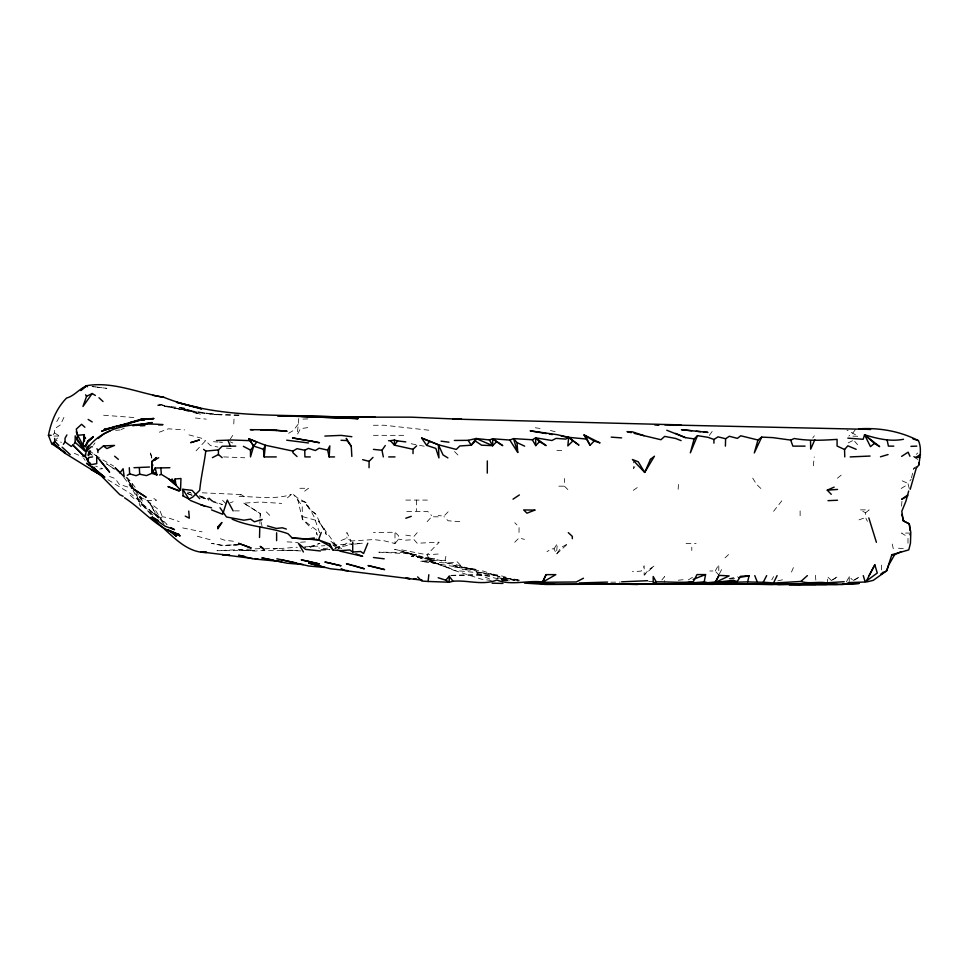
<?xml version="1.0" encoding="UTF-8"?>
<svg xmlns="http://www.w3.org/2000/svg" width="969" height="969" viewBox="0 0 969 969"><rect width="100%" height="100%" fill="white"/><g stroke="black" fill="none" stroke-linecap="round" stroke-linejoin="round"><path stroke-width="0.73" stroke-dasharray="4.84 3.63" d="M334.814 548.406L341.209 546.153L351.057 540.981L373.428 539.576L384.221 540.811L394.977 543.536L394.977 532.247L373.428 532.466M907.977 543.246L908.014 537.068L909.818 534.064M519.009 532.466L519.081 527.039L514.769 522.739M567.87 489.587L564.418 486.172L564.576 478.504M259.886 523.999L260.019 519.493M260.055 517.991L260.189 513.485L243.788 503.165L260.116 502.015L281.7 503.408M233.771 423.95L234.038 418.741M678.143 489.297L678.639 481.387M298.779 418.511L297.277 434.621L300.463 428.686L308.675 427.486M901.533 506.157L902.03 500.476M813.342 465.81L814.226 456.92M460.445 565.206L457.307 561.85L448.804 562.965L445.098 560.312L446.37 554.038M911.466 477.899L913.852 468.221L917.607 465.774M140.578 506.763L141.777 502.233M88.785 455.285L90.432 450.052M88.567 455.927L90.335 450.331M87.501 455.357L89.136 451.275M89.015 455.285L92.709 446.128M791.491 572.049L794.762 564.467M130.318 495.365L134.667 499.12M63.93 417.385L60.393 424.931L54.494 428.782L54.494 432.925L52.072 436.05L59.593 436.05L55.403 440.12L61.398 442.385M719.386 573.854L722.414 568.088M846.3 582.042L849.232 576.652L852.429 579.874M715.219 570.995L718.792 564.624L718.792 575.005L715.219 570.995L709.817 570.995M771.796 579.813L773.589 576.603M56.735 421.588L60.914 414.369M554.014 548.842L557.32 543.633L556.472 554.074L567.967 543.633L561.208 547.485L556.472 554.074L554.014 548.842L551.204 548.842L546.988 551.736M232.705 435.408L228.89 441.21L232.754 443.003M634.877 466.622L633.447 468.79L633.447 462.031M93.472 445.074L94.986 442.954M709.32 435.384L713.281 429.957M855.566 429.328L852.877 432.961L848.856 436.074M812.676 438L814.348 435.796M298.125 424.301L293.268 430.551L286.364 434.621M909.225 488.485L907.941 483.386L911.126 479.28M773.601 511.293L782.528 499.907M661.888 580.007L664.649 576.519L664.649 582.187M394.977 543.536L398.562 539.164L398.562 535.7L394.977 532.247M644.167 575.053L648.406 570.002L654.402 565.775L644.167 575.053L644.167 565.775L641.212 571.08L632.406 571.686M417.191 532.659L413.993 536.39L405.793 535.13M427.159 521.661L431.629 516.743L438.17 516.852M196.089 450.827L205.561 440.725L210.527 445.619L217.916 447.024M448.126 511.826L443.984 516.053L438.17 515.569M514.721 542.252L518.996 537.989L524.495 539.37M725.03 557.89L728.991 554.195M917.813 459.476L913.67 456.714L917.728 452.983M287.43 497.86L291.257 494.505L293.486 494.505L297.41 497.884L306.119 502.584L313.908 516.392L319.528 532.526L302.401 519.336L297.846 499.931L293.486 494.505M837.434 478.238L841.831 474.58M865.571 512.807L869.181 509.876L860.048 509.876L865.571 512.807L865.571 517.494L867.4 521.322M304.654 491.186L308.421 488.279L298.743 488.279M244.285 496.6L240.93 494.529L238.095 496.528C255.707 496.358 274.288 499.98 291.257 494.505M854.706 580.092L859.588 576.652L853.12 580.552M633.278 490.35L637.445 487.455L639.419 487.455M161.217 517.482L162.356 516.707L168.388 517.87L179.156 521.601M832.831 579.801L837.81 576.47L832.056 580.14M688.317 579.874L694.519 576.095M901.158 488.485L907.941 484.355M848.238 442.857L852.587 440.689M121.101 429.558L124.274 428.213M310.237 547.376L319.976 543.27L308.675 547.025L304.629 547.34M341.052 540.52L346.938 538.158L351.057 540.981L346.866 532.466L346.938 538.158M159.316 432.186L168.388 428.819L184.643 429.921M859.019 519.868L865.571 517.494M335.056 548.309L341.209 546.153L337.721 549.29L341.209 546.807L351.844 544.384M230.416 502.693L233.141 501.748M777.792 580.855L783.485 579.559M327.885 548.03L325.051 548.636L318.801 548.03M729.076 578.541L737.7 576.87M729.827 579.074L735.737 578.069M259.971 548.624L216.959 550.695L254.726 550.586L238.968 550.017L254.726 551.082L264.162 550.247M300.838 550.937L281.991 550.101L297.883 550.404L262.89 550.658M99.71 469.032L102.678 468.693L95.665 466.21M354.545 544.093L362.636 543.209L333.687 545.062M445.098 560.312L430.26 560.591L426.954 554.777L398.574 549.266M264.634 548.829L278.89 548.284L273.488 548.999L297.253 547.231M678.276 580.189L686.367 579.462M115.674 430.345L120.047 430.006M300.584 542.252L308.675 541.623M438.17 554.038L426.954 554.777L439.211 542.204L417.191 543.234L413.993 539.636L405.793 540.169L398.562 539.164M434.657 558.98L427.377 558.289L440.059 560.336L457.465 567.047L420.619 561.257L437.77 560.118M304.508 546.891L324.869 545.704M659.392 425.137L653.99 425.439L658.484 425.343M320.909 550.271L329.545 549.823M233.141 545.026L237.187 544.82M406.786 511.366L427.777 511.523L431.629 515.556M320.872 549.653L329.944 549.605M302.982 419.092L308.675 418.874M450.924 575.344L492.131 573.914L502.923 576.252L518.185 581.23M648.6 581.63L653.99 581.473M139.136 496.843L147.118 500.476L156.699 500.343L151.418 496.927M610.833 582.199L620.269 582.09M324.869 549.399L329.145 549.362M451.057 575.574L497.521 575.356L475.936 571.601L497.521 576.071L483.337 571.08L461.959 569.542L477.644 569.711L470.546 568.27L454.352 567.131L473.526 569.36L454.352 565.484L469.057 568.779L459.754 565.533L448.962 563.183L420.619 561.257M373.428 425.27L384.221 425.234L431.811 430.551M373.428 435.335L405.793 435.335M223.694 456.92L244.733 457.78M913.852 468.221L916.25 468.221M558.834 486.172L564.418 486.172M405.793 500.089L427.377 500.089M234.45 510.881L239.658 510.881M910.412 533.071L901.485 533.071L908.014 537.068M686.076 543.476L696.093 543.476M238.834 415.241C211.363 415.858 184.049 410.892 157.608 403.867L200.765 414.308L179.798 407.646L157.608 405.115L195.375 411.934L216.959 414.72L174.154 408.119M852.865 436.159L858.219 436.28L846.882 430.006M556.872 450.452L564.321 450.694M239.028 415.059L216.959 414.284L195.375 411.934M240.93 494.529L200.765 492.736M103.647 415.241L136.023 417.675M287.09 541.877L297.883 542.458M179.18 407.888L184.897 408.228L195.375 412.455M898.481 548.236L905.676 548.72M226.395 448.138L233.141 448.611M459.754 521.673L448.126 520.765L443.984 516.574M213.434 441.694L217.952 442.046M219.466 442.167L222.482 442.397M481.339 573.054L454.037 570.353L430.696 561.015L452.087 569.106L428.516 561.087L438.17 563.825C423.174 560.457 409.717 552.342 394.601 549.35L416.585 555.019L405.793 552.948L416.585 554.813L431.702 560.264L411.195 554.716L432.695 559.561L411.195 556.351L427.377 557.526L434.342 558.968M913.67 456.714L918.2 457.138M195.375 418.002L206.312 419.141M184.897 408.228L179.798 407.646L189.088 410.238M233.42 541.259L224.239 540.121L217.044 537.48M514.878 580.249L497.521 577.912L513.703 579.002L520.292 580.661M507.429 580.189L501.591 579.389L505.975 580.092M535.288 427.777L543.234 428.879M491.392 580.54L481.339 579.123L454.037 570.353M519.602 580.237L513.703 579.28L517.652 580.116M187.441 492.082L190.203 492.555M411.195 443.766L424.18 446.212M509.319 580.213L500.937 578.578L506.133 580.152M200.765 497.509L208.856 499.156M182.729 527.923L202.024 531.836M516.32 580.213L497.521 576.24L514.054 580.225M197.288 536.232L211.557 540.133M506.133 580.94L475.416 573.067L492.131 580.043M507.574 580.298L500.937 578.578L506.617 580.104M550.428 430.466L556.933 432.186M188.931 434.863L201.479 438.23L205.561 440.725M302.619 516.622L318.365 520.995L337.612 547.461L330.441 540.993L338.169 547.049L341.706 548.539M212.914 501.942L222.373 504.57L211.557 500.573M405.793 552.354L411.195 553.929L378.818 552.185L405.793 552.451L423.174 558.859M187.659 493.802L193.049 495.401M199.541 495.862L208.892 498.853M306.119 502.584L297.846 499.931L302.207 506.048L302.401 519.336L311.643 528.589M135.733 489.611L119.187 484.246L115.129 478.553L106.978 475.488M199.541 496.08L208.892 499.58M74.25 453.322L82.74 456.92M200.874 496.903L208.892 500.404M902.187 480.842L907.941 483.386M187.223 493.233L192.589 495.68M189.137 492.107L191.402 493.269M102.871 459.948L113.603 466.065M107.886 479.691L131.251 494.033L159.643 518.863L154.58 513.655L158.177 517.373M54.494 432.925L59.593 436.05M114.306 468.972L106.554 463.788L114.306 469.141M147.118 500.476L160.03 510.881L162.356 516.707M94.017 454.219L96.379 455.818M88.336 452.571L92.854 455.684L88.385 452.523M88.93 450.428L101.115 459.027M315.506 513.788L310.007 509.924L305.429 503.286L311.097 510.469L315.506 513.788L326.311 534.525L323.767 528.432L324.094 529.135L318.365 520.995M159.97 519.239L167.056 524.447L155.391 513.195L149.904 503.662L144.841 498.974M243.788 503.165L260.189 513.485L261.218 520.934M87.561 451.457L91.837 454.643L88.894 451.845M332.815 544.881L338.314 549.108M133.153 488.921L128.938 485.106L132.789 488.703M126.055 477.608L131.687 482.792L135.842 488.206M831.584 580.637L827.344 576.628L827.453 583.072M760.859 488.485L756.559 484.355L751.992 476.978M222.591 500.331L226.346 504.086M454.534 451.554L458.773 455.866M152.969 515.096L142.407 504.352L135.805 493.548M266.342 511.886L270.484 516.15M126.769 477.184L131.627 482.586L133.128 487.952M854.646 441.283L857.565 444.674M123.838 477.511L132.644 488.764L130.137 484.67L138.676 501.07L152.339 515.738L138.676 501.07L136.69 494.687L139.887 505.636M135.612 491.549L138.313 494.723M164.064 524.12L155.391 513.195L149.904 503.662L155.379 510.154L164.258 524.047M83.552 458.083L85.163 460.408M140.105 496.843L142.903 502.039L140.59 496.455M139.681 496.782L140.893 499.217L139.839 496.734M317.432 535.167L316.584 532.466L316.693 538.231M151.854 458.276L150.147 451.53L151.564 457.32M892.255 544.081L894.012 552.076M261.436 522.424L262.26 528.384M815.413 575.283L815.862 580.407M800.115 510.881L800.128 518.027M881.39 565.097L881.39 570.39M849.232 576.652L849.232 582.878M691.793 547.231L691.793 550.525M416.585 500.089L416.585 510.881M238.531 544.76L222.349 545.595L211.557 543.403L222.349 545.256L238.531 544.76M504.219 580.14L501.239 579.874L504.219 580.213M95.144 386.885L92.067 386.558L106.832 388.351L95.144 386.885M154.543 514.418L148.608 509.016L154.543 514.418M130.561 484.015L126.963 478.94L133.092 488.279L130.561 484.015"/><path stroke-width="1.45" d="M276.298 456.92L264.174 456.92L263.435 449.277L253.672 446.079L248.876 438.86L256.821 442.082L250.511 450.088L250.499 456.92L253.672 446.079L248.876 438.86L265.409 445.243L292.868 451.082L297.035 448.671L304.75 450.234L308.481 448.381L315.313 450.524L319.128 448.211L327.607 450.088L329.169 456.92L334.559 456.92M487.286 473.114L487.322 460.941M369.056 467.712L369.08 461.341L372.98 457.416M546.08 574.629L542.483 582.296L555.831 574.629L546.08 574.629L542.483 582.296L576.276 581.981L583.471 578.227M74.068 443.899L75.134 442.336L75.219 435.917L84.727 449.967M725.406 446.128L725.611 438.739L729.33 436.268L737.409 438.376L740.728 435.771L757.952 440.011L761.695 437.116L772.693 437.613L790.692 440.096L794.277 438.521C808.643 441.028 822.838 440.326 837.071 439.369L837.071 446.006L844.544 449.519L844.774 456.92M259.51 537.516L259.801 527.003M180.525 490.181L180.961 478.504L175.11 479.001L174.02 482.937L180.525 490.181L180.282 489.297M84 440.786L84.351 434.621L77.75 435.323L83.988 447.169M84.024 441.258L84.351 434.621M329.169 456.92L329.835 445.873L327.607 450.088M85.357 455.709L85.224 454.34M561.269 436.086L568.682 437.334L567.834 445.897L572.958 440.859L578.953 445.122L568.682 437.334L556.872 434.621L530.128 430.83L546.443 433.579M264.174 456.92L265.409 445.243L263.435 449.277M417.603 576.93L421.89 581.061L428.104 581.461L428.819 574.726M910.23 489.297L916.25 468.221L918.854 464.963C919.896 456.871 921.894 448.538 918.467 440.665C899.971 431.169 879.707 427.608 859.019 428.795L870.61 429.412L664.782 424.846M85.369 456.92L86.326 449.834C103.259 425.064 135.672 422.545 162.998 424.628L158.48 424.87M682.115 583.665L704.209 581.884L705.565 574.581L697.002 574.581L693.295 581.666L682.115 583.665L684.865 582.587M866.88 581.897L873.275 580.346L886.635 570.826L891.855 554.716L908.777 549.895L910.448 543.246L910.812 532.466L909.249 523.841L903.193 520.813L901.824 511.244L905.87 501.336L908.704 491.017M203.647 449.398L205.791 451.082C204.071 464.248 200.971 477.123 199.699 490.375L192.746 497.073L188.955 499.071L183.056 495.946L182.826 489.297L192.141 490.375L199.699 498.684M682.2 583.726L747.62 581.884L749.061 575.816L740.57 576.301L737.13 581.654L703.203 583.568L621.626 584.295M51.696 443.729L53.138 443.208L65.008 452.632L51.696 443.729L48.45 435.335C51.127 421.563 56.602 408.179 66.558 398.053C74.274 396.018 78.925 389.078 86.168 386.134L80.766 390.58L85.975 385.807C112.392 380.987 138.119 392.966 163.846 397.314C225.365 421.806 293.643 412.14 358.046 418.596L323.779 417.324M99.601 459.754L109.594 472.157L96.706 456.46L96.743 463.642L90.989 464.66L87.743 461.45L88.785 457.477L92.624 456.92M697.498 435.662L694.119 438.909L690.364 452.826L697.498 435.662L707.951 437.31L713.935 439.466L718.017 436.849L725.611 438.739M757.952 440.011L754.306 452.923L761.695 437.116M903.496 439.272C890.523 441.84 877.224 438.715 864.578 434.742L863.149 439.284L847.827 438.145M421.636 438.049L438.448 444.795L438.933 457.901L435.844 448.417L426.626 445.34L421.636 438.049L438.448 444.795L456.278 449.434L459.827 445.958L471.261 445.207L475.331 441.004L476.118 438.533L489.418 439.938L492.664 438.763L509.839 440.059L513.546 438.618L532.356 439.769L535.687 437.843L551.906 440.495L556.049 438.376L565.763 439.09L568.682 437.334L586.996 439.114L590.06 445.243L594.191 441.052L600.041 442.906L584.053 434.96L590.06 445.243M77.641 437.491L76.817 439.902L84.582 450.052M92.2 393.535L86.592 396.285L82.959 406.471L92.2 393.535L95.362 395.461M321.248 532.466L318.51 539.878L292.202 538.013L287.999 533.725C269.733 527.209 249.845 527.051 232.136 519.154M367.772 543.246L363.581 553.517L360.613 551.482L352.716 552.027L349.712 549.944L341.052 550.634L333.009 549.992L329.751 546.141L318.51 539.878L329.751 543.96L333.009 549.992M85.429 446.479L87.646 441.077L93.048 436.91L87.925 441.464L85.502 445.631L82.959 446.128L84.17 436.329M814.82 439.732L810.678 449.156L810.532 440.689M152.896 464.938L151.77 467.397L152.86 471.818L156.917 474.907L155.185 468.015L169.89 467.712M155.125 460.021L156.251 457.562L151.733 461.583L151.733 464.623M866.25 581.121L877.284 573.018L874.837 564.83L865.838 581.994L847.96 582.587M85.357 446.866L87.925 441.464L93.315 436.607L88.07 441.707M747.62 581.884C756.28 582.321 764.916 581.957 773.48 583.035L777.077 575.622M762.857 582.95L766.661 575.622M737.13 581.654L733.363 580.249L715.279 582.442L718.986 575.356L729.148 575.913L715.279 582.442L718.986 575.356M869.036 575.622L874.837 564.83M66.897 434.936L65.032 438.254L65.032 441.876L63.385 444.311M900.867 551.797L894.593 554.74L888.706 565.097L886.635 570.826L880.773 574.108M152.86 471.818L155.185 468.015M85.502 445.631L87.428 442.688M383.324 456.92L381.98 450.27L385.274 445.546M475.331 441.004L481.605 445.207L492.664 445.643L492.664 438.763L502.741 445.643L496.612 441.731L492.664 445.643L476.118 438.533L471.261 445.207L468.136 440.338L454.352 440.459M426.626 445.34L429.727 441.222M881.39 574.363L883.038 572.158M119.877 473.017L123.111 468.73L124.177 476.712L115.166 467.845L119.175 471.782M405.793 441.888L397.629 440.919L394.419 445.159L390.434 440.701L388.557 440.701M86.374 448.381L88.785 445.328M438.17 577.742L445.801 580.201L449.228 576.216L452.995 581.255C467.603 579.837 482.453 585.809 496.879 580.031C511.329 585.821 527.427 580.128 542.495 581.957M54.688 438.46L54.688 441.404L53.138 443.208L64.511 452.947L102.726 476.542M183.056 495.946L183.65 495.583M844.544 449.519L847.851 445.825L856.16 449.313M535.687 445.607L539.551 441.658L546.116 445.607L535.687 437.843L535.687 445.607L532.356 439.769M205.791 451.082L218.437 449.895L222.155 446.224L235.733 446.128M413.024 453.601L413.024 449.289L416.609 445.861M773.48 583.035L800.891 581.461L807.371 575.622M91.352 446.685L86.919 450.646L86.374 449.895L86.992 450.779M72.832 445.074L84.364 456.496L72.832 445.074L71.258 446.443L65.032 441.876M97.917 452.559L97.917 450.476L103.453 445.922L114.56 445.437L106.844 448.562L103.453 445.922M874.474 443.39L870.453 446.636L864.578 434.742L879.634 446.636L874.474 443.39L864.578 434.742M98.196 438.436L103.647 434.064L110.648 430.587M907.747 494.977L901.667 499.314L907.759 495.934M513.013 499.168L519.372 494.953M920.55 454.388L915.729 457.562L919.702 457.283M901.63 456.375L908.123 452.184L909.927 456.242M127.242 475.355L129.652 473.877L136.048 475.67L139.669 474.216L146.416 475.585L151.806 473.369L156.917 474.907L155.44 472.763M158.674 457.743L151.733 461.583L151.806 473.369M212.417 457.647L218.437 454.534L218.437 449.895M831.269 494.335L827.26 490.157L834.115 487.141M137.101 420.885L141.413 419.153L153.756 418.535L148.463 419.117M693.15 579.389L705.565 574.581M159.546 475.004L161.338 474.362L168.909 479.025L174.141 483.688M405.793 518.233L411.256 516.344M125.231 424.761L135.781 421.321M656.267 581.897L653.203 582.866L653.203 576.507L656.267 581.897C668.707 581.63 680.844 583.108 693.295 581.666M262.248 519.432L254.423 521.794L250.632 519.13L243.934 520.196L226.492 516.986L220.024 507.78M880.482 456.799L888.064 454.546M452.995 581.255L449.228 582.224L428.104 581.461M135.805 421.212L130.621 422.484L138.955 420.728M468.136 440.338L476.118 438.533M141.05 420.013L147.094 419.044L141.377 420.098M141.728 420.146L144.502 419.565L143.872 419.601M772.693 584.452L703.203 583.568L707.515 582.732M114.439 427.486L104.155 429.364L114.439 427.05L101.6 431.205L114.439 426.59L130.621 423.065L115.783 426.711L141.413 419.153L146.816 419.141M136.023 425.476L152.206 422.569L132.801 425.754M756.51 584.271L703.203 583.568L707.636 582.817M738.705 577.572L749.061 575.816M390.434 440.701L394.419 440.071L397.629 440.919M819.604 583.253L844.193 581.715M621.626 581.824L647.643 580.697M308.675 538.728L314.283 537.952M845.767 583.822L842.836 584.21L859.019 583.423M850.152 583.253L853.083 582.866M216.487 440.592L232.269 439.999L249.627 440.653M809.2 583.822L724.134 584.331M149.529 467.022L133.964 467.712M870.077 456.048L850.176 456.92M607.563 582.09L579.305 582.95M148.112 419.141L153.756 418.535M715.558 581.933L707.867 582.696L704.209 581.884M807.129 583.786L799.679 584.464L842.836 584.416L859.019 583.447M827.26 490.157L837.543 489.442M140.384 425.839L144.902 425.597M324.869 436.074L341.052 435.372L351.844 436.728M827.998 500.658L837.519 500.246M524.495 583.108L546.08 584.464L702.549 583.738L778.095 584.537L804.973 583.835M910.945 446.358L916.771 446.128M605.431 584.077L556.872 584.234L535.712 582.878M343.753 417.154L411.195 417.167L461.753 419.298L456.556 419.165M342.13 417.154L375.221 417.167M677.973 424.955L680.977 424.894L452.656 419.056M702.549 582.648L705.25 582.623M670.209 583.822L580.092 583.81M778.095 584.537L815.862 584.477M48.45 435.335L51.175 435.335M805.069 446.128L792.884 446.128L790.692 440.096M893.793 446.128L888.403 446.128L887.144 440.144M310.31 456.92L304.92 456.92L304.75 450.234M388.714 456.92L395.001 456.92M903.193 520.813L909.249 523.841L910.085 530.431M292.202 538.013L319.08 539.769M727.247 583.822L837.446 584.44M799.679 584.598L788.887 584.477L842.836 584.416M713.341 584.392L670.185 583.835M788.887 584.477L826.654 584.501M891.855 554.716L894.593 554.74M277.606 415.677L358.046 418.596M277.606 415.713L292.493 415.871M301.529 416.258L366.185 417.142M703.203 583.568L724.243 583.798M596.129 583.835L637.808 584.404L594.639 583.81M492.131 583.181L502.923 583.423M253.224 429.751L250.293 429.667L272.192 429.848L287.09 431.278L275.995 430.442M260.564 429.982L276.71 430.49M422.181 580.177L405.793 578.239L409.839 578.554M301.432 416.5L319.31 417.167M206.651 552.524C182.899 552.948 168.267 529.728 150.595 517.494M229.701 555.443L200.765 551.882L206.651 552.257M529.401 582.853L551.482 583.883M341.052 440.289L347.072 440.568L351.262 446.212L351.844 456.46M409.839 578.723L344.903 570.632L341.197 568.597M413.896 578.953L416.585 579.099M252.291 558.435L222.349 554.631L229.701 555.189M255.077 558.628L257.875 558.822M611.197 437.128L621.626 437.903M303.285 564.588L287.09 563.207L261.824 557.938L273.185 560.058M281.7 561.645L252.824 558.834L238.531 555.285L244.43 556.279M286.703 440.192L308.517 442.966M324.869 567.483L308.675 565.993L280.828 559.585M691.769 430.757L681.473 429.703L707.951 432.416L703.53 431.956M696.178 431.205L700.587 431.653M373.428 449.374L381.98 450.27M320.412 550.986L305.514 549.375L298.404 543.343L303.418 552.003M373.428 557.502L384.221 558.822M441.052 441.174L448.962 442.203M666.781 430.248L685.349 437.613L694.119 438.909M549.399 434.088L552.366 434.584M152.92 395.352L163.846 397.314M276.02 560.591L278.866 561.124M347.992 570.668L330.259 568.742L308.675 563.037L323.513 567.107M276.855 558.798L296.308 562.977M340.107 551.143L362.636 556.315L355.889 553.844M351.844 565L346.442 563.825L364.392 568.791L353.237 565.424M634.114 433.337L660.943 439.732L664.637 436.401L675.575 438.448L681.074 440.616M631.279 432.658L627.016 431.641L632.406 431.835L644.058 435.711M826.92 582.963C818.393 581.206 809.345 584.234 800.891 581.461M362.636 459.657L369.08 461.341M413.024 449.289L394.419 445.159L394.419 440.071M267.42 525.901L276.298 528.456L282.282 527.778L286.364 529.062M200.656 504.728L211.557 507.889M912.98 438.896L918.467 440.665M204.592 506.181L189.972 500.295M179.18 490.629L167.94 486.571L179.18 491.126M211.557 509.9L222.676 514.273L227.267 500.089L233.141 510.881M675.575 433.397L685.349 437.613M509.839 440.059L517.725 452.45L513.546 438.618L517.034 442.591L524.653 446.164M123.136 496.261L119.817 494.699L92.079 466.525M169.26 530.479L180.198 535.954L167.443 529.837L179.18 534.537C157.16 529.05 143.024 509.633 124.504 497.787M185.249 516.114L189.306 518.173L188.749 511.099M243.401 446.346L250.511 450.088M158.238 520.486L151.976 516.962L165.202 526.24L174.505 529.643L170.75 527.524M85.975 385.807L87.416 386.752M445.801 580.201L449.228 582.224L449.228 576.216M594.191 441.052L584.053 434.96L586.996 439.114M447.896 457.901L443.039 454.945L438.448 444.795M88.167 419.444L92.2 421.951M89.887 465.338L86.507 463.255L104.797 477.245L93.23 467.494M492.664 438.763L496.612 441.731M169.66 530.842L176.322 536.232L169.454 530.661M568.682 437.334L572.958 440.859M218.437 454.534L222.155 457.647M114.633 456.217L118.363 459.342M84.897 427.244L81.578 424.289L76.26 429.146L77.92 436.753L76.26 431.714M75.134 442.336L85.199 451.312M168.909 479.025L176.019 485.384L175.11 479.001M62.137 447.206L70.192 454.594M568.306 532.647L572.328 536.378L572.328 538.667M209.05 498.175L212.211 501.094M297.035 456.532L292.868 452.668L292.868 451.082M93.618 467.664L103.586 477.741M98.995 397.75L103.017 401.517M54.688 441.404L58.794 445.449M535.687 437.843L539.551 441.658M85.599 438.327L84.4 436.692L84.46 441.089M85.551 394.795L86.592 396.285M87.828 459.875L86.241 457.477L87.743 461.45M89.414 462.274L90.989 464.66M176.019 485.384L171.949 479.001L174.02 482.937M351.262 446.212L346.272 438.363L347.072 440.568M182.826 489.297L188.955 499.071M94.09 467.264L96.319 470.995M489.418 439.938L492.664 445.643M96.924 448.72L97.917 450.476M228.09 440.544L230.343 446.128M754.766 575.622L757.104 581.533M868.818 517.87L876.4 542.313M863.282 575.622L865.087 581.642M901.776 514.418L903.653 520.813M160.83 467.712L161.338 474.362M517.034 442.591L517.725 452.45M129.301 467.712L129.652 473.877M139.354 467.712L139.669 474.216M918.854 462.564L918.854 464.963M713.935 439.466L713.935 443.16M352.716 542.228L352.716 552.027M329.751 543.96L329.751 546.141M276.613 532.793L276.613 540.629M218.073 526.603L217.819 528.832L221.937 522.473L218.073 526.603M650.417 459.415L644.7 472.436L632.406 459.512L638.244 461.789L644.7 472.436L654.438 456.205L650.417 459.415M534.864 510.106L526.954 513.182L523.684 509.936L534.864 510.106M196.174 440.968L190.627 442.651L199.408 439.987L196.174 440.968M616.223 584.234L599.666 583.81L616.223 584.222M312.006 441.234L292.481 437.915L319.467 442.724L312.006 441.234M198.56 407.598L176.528 402.292L201.6 408.966L198.56 407.598M308.675 561.451L301.226 559.84L319.467 563.958L308.675 561.451M330.259 563.219L324.869 562.032L341.052 565.787L330.259 563.219M373.428 566.792L368.026 565.569L384.608 569.602L373.428 566.792M243.934 545.317L238.531 543.33L251.153 548.006L243.934 545.317M102.678 475.731L91.122 469.468L102.678 475.731M145.944 497.085L134.085 489.381L145.944 497.085M262.587 547.969L260.201 546.371L264.113 549.653L262.587 547.969"/></g></svg>
